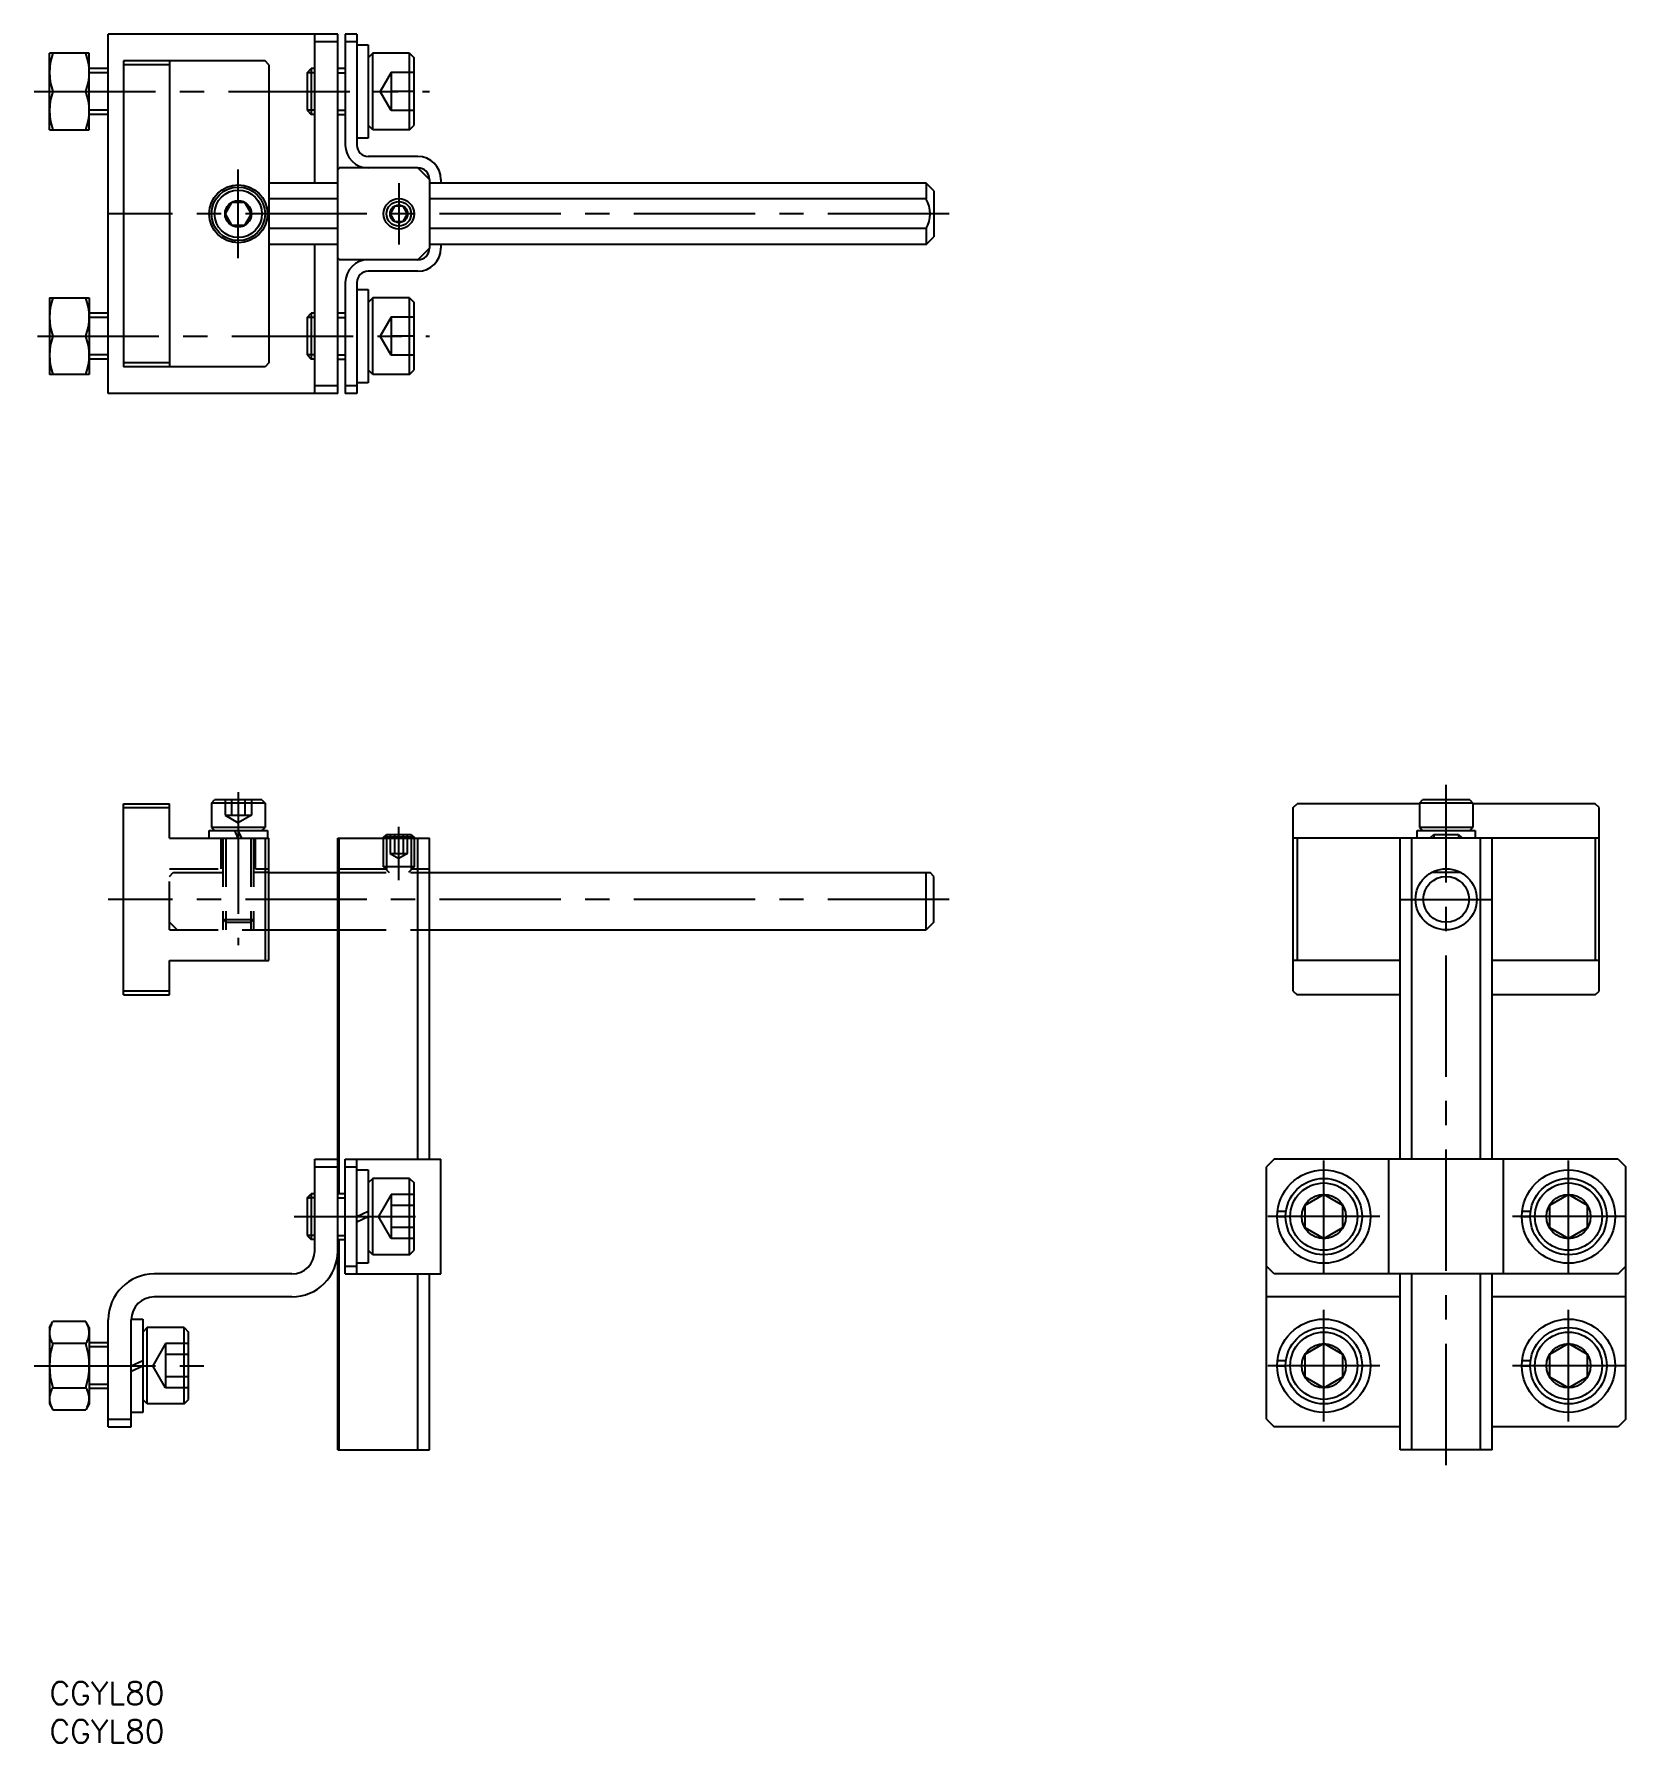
# Model space of a CAD drawing. Extents: x -2 to 206, y -8 to 216.
import ezdxf

# ---------------------------------------------------------------- set-up
doc = ezdxf.new("R2010")
doc.units = 0
doc.header["$LTSCALE"] = 0.5
doc.linetypes.add('CENTER', pattern=[50.8, 31.75, -6.35, 6.35, -6.35])
doc.linetypes.add('DASHED', pattern=[19.05, 12.7, -6.35])
doc.layers.get('0').update_dxf_attribs({"linetype": 'CONTINUOUS'})
doc.layers.add('CENTER', color=1, linetype='CENTER')
doc.styles.get("Standard").update_dxf_attribs({"font": 'txt.shx', "height": 3, "bigfont": 'bigfont.shx'})

# ---------------------------------------------------------------- blocks, each defined once
blk = doc.blocks.new('*U75')
at = {"color": 7, "linetype": 'CONTINUOUS'}
blk.add_text('CGYL80', height=3, dxfattribs=at).set_placement((0, -3))
blk = doc.blocks.new('*U76')
at = {"color": 7, "linetype": 'CONTINUOUS'}
blk.add_text('CGYL80', height=3, dxfattribs=at).set_placement((0, -8))

msp = doc.modelspace()

# ---------------------------------------------------------------- linework, layer by layer
at = {"color": 7, "linetype": 'CONTINUOUS'}
for p, q in [((37.7, 215.5), (7.7, 215.5)), ((7.7, 168.5), (7.7, 215.5)), ((34.7, 196), (34.7, 215.5)), ((37.7, 168.5), (37.7, 215.5)), ((40.2, 215.5), (38.7, 215.5)), ((38.7, 215.5), (38.7, 201)), ((40.2, 215.5), (40.2, 201)), ((0, 203), (0, 213)), ((5.2, 213), (0, 213)), ((5.2, 203), (5.2, 213)), ((37.7, 214.5), (34.7, 214.5)), ((40.2, 214.5), (38.7, 214.5)), ((40.2, 214.1), (41.7, 214.1)), ((41.7, 214.1), (41.7, 201.9)), ((42.3, 213), (41.7, 212.4)), ((42.3, 203), (42.3, 213)), ((47.1, 213), (42.3, 213)), ((47.1, 203), (47.1, 213)), ((47.1, 213), (47.7, 212.4)), ((47.7, 203.6), (47.7, 212.4)), ((7.7, 211), (5.2, 211)), ((9.7, 212), (9.7, 172)), ((28.2, 212), (9.7, 212)), ((15.7, 211.5), (9.7, 211.5)), ((15.7, 212), (15.7, 172)), ((28.7, 211.5), (28.2, 212)), ((28.7, 211.5), (28.7, 172.5)), ((33.7, 210.46), (34.24, 211)), ((33.7, 210.46), (33.7, 205.54)), ((34.7, 211), (34.24, 211)), ((34.24, 211), (34.24, 205)), ((38.7, 211), (37.7, 211)), ((0.45, 208), (4.75, 208)), ((7.7, 205), (5.2, 205)), ((33.7, 205.54), (34.24, 205)), ((34.7, 205), (34.24, 205)), ((37.7, 205), (38.7, 205)), ((42.3, 203), (41.7, 203.6)), ((47.1, 203), (47.7, 203.6)), ((0, 203), (5.2, 203)), ((41.7, 201.9), (40.2, 201.9)), ((47.1, 203), (42.3, 203)), ((48.2, 199.5), (41.7, 199.5)), ((37.7, 197.8), (37.9, 198)), ((48.2, 198), (37.9, 198)), ((49.7, 196.5), (48.2, 198)), ((37.7, 196), (28.7, 196)), ((49.7, 196.5), (49.7, 187.5)), ((114.7, 196), (49.7, 196)), ((51.2, 196.5), (51.2, 196)), ((114.7, 196), (114.7, 193.94)), ((115.7, 195), (114.7, 196)), ((115.7, 195), (115.7, 189)), ((23.83, 193.5), (22.97, 192)), ((25.57, 193.5), (23.83, 193.5)), ((26.43, 192), (25.57, 193.5)), ((37.7, 193.94), (28.7, 193.94)), ((45.12, 193), (44.55, 192)), ((46.28, 193), (45.12, 193)), ((46.85, 192), (46.28, 193)), ((114.7, 193.94), (49.7, 193.94)), ((22.97, 192), (23.83, 190.5)), ((23.83, 190.5), (25.57, 190.5)), ((25.57, 190.5), (26.43, 192)), ((37.7, 190.06), (28.7, 190.06)), ((44.55, 192), (45.12, 191)), ((45.12, 191), (46.28, 191)), ((46.28, 191), (46.85, 192)), ((114.7, 190.06), (49.7, 190.06)), ((114.7, 190.06), (114.7, 188)), ((24.23, 188.23), (24.23, 188.53)), ((24.7, 188.2), (24.7, 188.5)), ((37.7, 188), (28.7, 188)), ((34.7, 168.5), (34.7, 188)), ((114.7, 188), (49.7, 188)), ((51.2, 188), (51.2, 187.5)), ((114.7, 188), (115.7, 189)), ((37.9, 186), (37.7, 186.2)), ((48.2, 186), (37.9, 186)), ((48.2, 186), (49.7, 187.5)), ((48.2, 184.5), (41.7, 184.5)), ((38.7, 183), (38.7, 168.5)), ((40.2, 183), (40.2, 168.5)), ((40.2, 182.1), (41.7, 182.1)), ((41.7, 182.1), (41.7, 169.9)), ((0, 181), (0, 171)), ((0, 181), (5.2, 181)), ((5.2, 181), (5.2, 171)), ((7.7, 179), (5.2, 179)), ((33.7, 178.46), (34.24, 179)), ((34.7, 179), (34.24, 179)), ((34.24, 179), (34.24, 173)), ((38.7, 179), (37.7, 179)), ((42.3, 181), (41.7, 180.4)), ((42.3, 171), (42.3, 181)), ((47.1, 181), (42.3, 181)), ((47.1, 171), (47.1, 181)), ((47.1, 181), (47.7, 180.4)), ((47.7, 171.6), (47.7, 180.4)), ((33.7, 178.46), (33.7, 173.54)), ((0.45, 176), (4.75, 176)), ((7.7, 173), (5.2, 173)), ((15.7, 172.5), (9.7, 172.5)), ((28.7, 172.5), (28.2, 172)), ((33.7, 173.54), (34.24, 173)), ((34.7, 173), (34.24, 173)), ((37.7, 173), (38.7, 173)), ((5.2, 171), (0, 171)), ((28.2, 172), (9.7, 172)), ((41.7, 169.9), (40.2, 169.9)), ((42.3, 171), (41.7, 171.6)), ((47.1, 171), (42.3, 171)), ((47.1, 171), (47.7, 171.6)), ((37.7, 168.5), (7.7, 168.5)), ((37.7, 169.5), (34.7, 169.5)), ((40.2, 169.5), (38.7, 169.5)), ((40.2, 168.5), (38.7, 168.5)), ((9.7, 89.83), (9.7, 114.83)), ((9.7, 114.83), (15.7, 114.83)), ((9.7, 114.33), (15.7, 114.33)), ((15.7, 110.33), (15.7, 114.83)), ((21.2, 114.93), (21.6, 115.33)), ((28.2, 114.93), (21.2, 114.93)), ((21.2, 114.93), (21.2, 111.73)), ((27.8, 115.33), (21.6, 115.33)), ((27.8, 115.33), (28.2, 114.93)), ((28.2, 114.93), (28.2, 111.73)), ((162.7, 114.33), (163.2, 114.83)), ((162.7, 90.33), (162.7, 114.33)), ((179.2, 114.83), (163.2, 114.83)), ((179.2, 114.93), (179.6, 115.33)), ((186.2, 114.93), (179.2, 114.93)), ((179.2, 114.93), (179.2, 111.73)), ((185.8, 115.33), (179.6, 115.33)), ((185.8, 115.33), (186.2, 114.93)), ((186.2, 114.93), (186.2, 111.73)), ((202.2, 114.83), (186.2, 114.83)), ((202.7, 114.33), (202.2, 114.83)), ((202.7, 90.33), (202.7, 114.33)), ((15.7, 110.33), (28.7, 110.33)), ((20.9, 110.33), (20.9, 111.33)), ((20.9, 111.33), (28.5, 111.33)), ((28.2, 111.73), (21.2, 111.73)), ((21.2, 111.73), (21.6, 111.33)), ((24.7, 110.33), (24.23, 111.33)), ((25.17, 110.33), (24.7, 111.33)), ((27.8, 111.33), (28.2, 111.73)), ((28.2, 110.33), (28.2, 94.33)), ((28.5, 111.33), (28.5, 110.33)), ((28.7, 94.33), (28.7, 110.33)), ((37.7, 30.33), (37.7, 110.33)), ((37.7, 110.33), (49.7, 110.33)), ((37.9, 63.83), (37.9, 110.33)), ((43.7, 110.45), (44.08, 110.83)), ((43.7, 110.33), (43.7, 110.45)), ((47.7, 110.45), (43.7, 110.45)), ((44.08, 110.83), (47.32, 110.83)), ((47.32, 110.83), (47.7, 110.45)), ((47.7, 110.45), (47.7, 110.33)), ((48.2, 68.33), (48.2, 110.33)), ((49.7, 68.33), (49.7, 110.33)), ((202.7, 110.33), (162.7, 110.33)), ((163.2, 110.33), (163.2, 94.33)), ((176.7, 68.33), (176.7, 110.33)), ((178.2, 68.33), (178.2, 110.33)), ((178.9, 110.33), (178.9, 111.33)), ((178.9, 111.33), (186.5, 111.33)), ((186.2, 111.73), (179.2, 111.73)), ((179.2, 111.73), (179.6, 111.33)), ((180.7, 110.45), (181.08, 110.83)), ((180.7, 110.33), (180.7, 110.45)), ((181.08, 110.83), (184.32, 110.83)), ((184.32, 110.83), (184.7, 110.45)), ((184.7, 110.33), (184.7, 110.45)), ((185.8, 111.33), (186.2, 111.73)), ((186.5, 111.33), (186.5, 110.33)), ((187.2, 68.33), (187.2, 110.33)), ((188.7, 68.33), (188.7, 110.33)), ((202.2, 110.33), (202.2, 94.33)), ((28.7, 105.83), (37.7, 105.83)), ((49.7, 105.83), (115.2, 105.83)), ((114.7, 98.33), (114.7, 105.83)), ((115.7, 105.33), (115.2, 105.83)), ((115.7, 99.33), (115.7, 105.33)), ((184.64, 105.83), (180.76, 105.83)), ((181.23, 106.05), (181.45, 105.83)), ((184.17, 106.05), (183.95, 105.83)), ((115.7, 99.33), (114.7, 98.33)), ((28.7, 98.33), (37.7, 98.33)), ((49.7, 98.33), (114.7, 98.33)), ((15.7, 94.33), (28.7, 94.33)), ((15.7, 89.83), (15.7, 94.33)), ((176.7, 94.33), (162.7, 94.33)), ((202.7, 94.33), (188.7, 94.33)), ((15.7, 90.33), (9.7, 90.33)), ((9.7, 89.83), (15.7, 89.83)), ((162.7, 90.33), (163.2, 89.83)), ((176.7, 89.83), (163.2, 89.83)), ((202.2, 89.83), (188.7, 89.83)), ((202.2, 89.83), (202.7, 90.33)), ((34.7, 68.33), (37.7, 68.33)), ((34.7, 56.33), (34.7, 68.33)), ((34.7, 67.33), (37.7, 67.33)), ((38.7, 53.33), (38.7, 68.33)), ((38.7, 68.33), (51.2, 68.33)), ((38.7, 67.33), (40.2, 67.33)), ((40.2, 53.33), (40.2, 68.33)), ((51.2, 53.33), (51.2, 68.33)), ((160.2, 68.33), (159.2, 67.33)), ((159.2, 34.33), (159.2, 67.33)), ((205.2, 68.33), (160.2, 68.33)), ((175.2, 53.33), (175.2, 68.33)), ((190.2, 53.33), (190.2, 68.33)), ((205.2, 68.33), (206.2, 67.33)), ((206.2, 34.33), (206.2, 67.33)), ((40.2, 66.93), (41.7, 66.93)), ((41.7, 66.93), (41.7, 54.73)), ((42.3, 65.83), (41.7, 65.23)), ((42.3, 55.83), (42.3, 65.83)), ((47.1, 65.83), (42.3, 65.83)), ((47.1, 55.83), (47.1, 65.83)), ((47.1, 65.83), (47.7, 65.23)), ((47.7, 56.43), (47.7, 65.23)), ((33.7, 63.29), (34.24, 63.83)), ((33.7, 63.29), (33.7, 58.37)), ((34.24, 63.83), (34.24, 57.83)), ((34.7, 63.83), (34.24, 63.83)), ((38.7, 63.83), (37.7, 63.83)), ((166.7, 63.72), (164.2, 62.28)), ((169.2, 62.28), (166.7, 63.72)), ((198.7, 63.72), (196.2, 62.28)), ((201.2, 62.28), (198.7, 63.72)), ((40.2, 60.83), (41.7, 61.53)), ((40.2, 60.13), (41.7, 60.83)), ((160.6, 60.83), (161.7, 60.83)), ((160.64, 61.53), (161.75, 61.53)), ((164.2, 62.28), (164.2, 59.39)), ((169.2, 59.39), (169.2, 62.28)), ((192.6, 60.83), (193.7, 60.83)), ((192.64, 61.53), (193.75, 61.53)), ((196.2, 62.28), (196.2, 59.39)), ((201.2, 59.39), (201.2, 62.28)), ((33.7, 58.37), (34.24, 57.83)), ((164.2, 59.39), (166.7, 57.95)), ((166.7, 57.95), (169.2, 59.39)), ((196.2, 59.39), (198.7, 57.95)), ((198.7, 57.95), (201.2, 59.39)), ((34.7, 57.83), (34.24, 57.83)), ((37.7, 57.83), (38.7, 57.83)), ((37.9, 30.33), (37.9, 57.83)), ((42.3, 55.83), (41.7, 56.43)), ((47.1, 55.83), (47.7, 56.43)), ((38.7, 54.33), (40.2, 54.33)), ((41.7, 54.73), (40.2, 54.73)), ((47.1, 55.83), (42.3, 55.83)), ((160.2, 53.33), (159.2, 54.33)), ((205.2, 53.33), (206.2, 54.33)), ((31.7, 53.33), (13.7, 53.33)), ((38.7, 53.33), (51.2, 53.33)), ((48.2, 30.33), (48.2, 53.33)), ((49.7, 30.33), (49.7, 53.33)), ((205.2, 53.33), (160.2, 53.33)), ((176.7, 30.33), (176.7, 53.33)), ((178.2, 30.33), (178.2, 53.33)), ((187.2, 30.33), (187.2, 53.33)), ((188.7, 30.33), (188.7, 53.33)), ((31.7, 50.33), (13.7, 50.33)), ((176.7, 50.33), (159.2, 50.33)), ((206.2, 50.33), (188.7, 50.33)), ((0, 46.33), (0.45, 47.11)), ((4.75, 47.11), (0.45, 47.11)), ((5.2, 46.33), (4.75, 47.11)), ((7.7, 33.33), (7.7, 47.33)), ((10.7, 47.43), (12.2, 47.43)), ((10.7, 33.33), (10.7, 47.33)), ((12.2, 47.43), (12.2, 35.23)), ((0, 46.33), (0, 36.33)), ((5.2, 46.33), (5.2, 36.33)), ((12.8, 46.33), (12.2, 45.73)), ((12.8, 36.33), (12.8, 46.33)), ((17.6, 46.33), (12.8, 46.33)), ((17.6, 36.33), (17.6, 46.33)), ((17.6, 46.33), (18.2, 45.73)), ((18.2, 36.93), (18.2, 45.73)), ((4.75, 44.22), (0.45, 44.22)), ((7.7, 44.33), (5.2, 44.33)), ((166.7, 44.22), (164.2, 42.78)), ((164.2, 42.78), (164.2, 39.89)), ((169.2, 42.78), (166.7, 44.22)), ((169.2, 39.89), (169.2, 42.78)), ((198.7, 44.22), (196.2, 42.78)), ((196.2, 42.78), (196.2, 39.89)), ((201.2, 42.78), (198.7, 44.22)), ((201.2, 39.89), (201.2, 42.78)), ((10.7, 41.33), (12.2, 42.03)), ((10.7, 40.63), (12.2, 41.33)), ((160.6, 41.33), (161.7, 41.33)), ((160.64, 42.03), (161.75, 42.03)), ((192.6, 41.33), (193.7, 41.33)), ((192.64, 42.03), (193.75, 42.03)), ((0.45, 38.45), (4.75, 38.45)), ((7.7, 38.33), (5.2, 38.33)), ((164.2, 39.89), (166.7, 38.45)), ((166.7, 38.45), (169.2, 39.89)), ((196.2, 39.89), (198.7, 38.45)), ((198.7, 38.45), (201.2, 39.89)), ((0, 36.33), (0.45, 35.56)), ((5.2, 36.33), (4.75, 35.56)), ((12.8, 36.33), (12.2, 36.93)), ((17.6, 36.33), (12.8, 36.33)), ((17.6, 36.33), (18.2, 36.93)), ((0.45, 35.56), (4.75, 35.56)), ((7.7, 34.33), (10.7, 34.33)), ((12.2, 35.23), (10.7, 35.23)), ((159.2, 34.33), (160.2, 33.33)), ((206.2, 34.33), (205.2, 33.33)), ((7.7, 33.33), (10.7, 33.33)), ((176.7, 33.33), (160.2, 33.33)), ((205.2, 33.33), (188.7, 33.33)), ((37.7, 30.33), (49.7, 30.33)), ((188.7, 30.33), (176.7, 30.33))]:
    msp.add_line(p, q, dxfattribs=at)
at = {"color": 3, "linetype": 'CONTINUOUS'}
for p, q in [((7.7, 210.46), (5.2, 210.46)), ((34.7, 210.46), (33.7, 210.46)), ((37.7, 210.46), (38.7, 210.46)), ((7.7, 205.54), (5.2, 205.54)), ((34.7, 205.54), (33.7, 205.54)), ((37.7, 205.54), (38.7, 205.54)), ((7.7, 178.46), (5.2, 178.46)), ((34.7, 178.46), (33.7, 178.46)), ((37.7, 178.46), (38.7, 178.46)), ((7.7, 173.54), (5.2, 173.54)), ((34.7, 173.54), (33.7, 173.54)), ((37.7, 173.54), (38.7, 173.54)), ((44.08, 110.83), (44.08, 110.33)), ((47.32, 110.83), (47.32, 110.33)), ((181.08, 110.83), (181.08, 110.33)), ((184.32, 110.83), (184.32, 110.33)), ((34.7, 63.29), (33.7, 63.29)), ((33.7, 63.29), (34, 63.29)), ((37.7, 63.29), (38.7, 63.29)), ((34.7, 58.37), (33.7, 58.37)), ((33.7, 58.37), (34, 58.37)), ((37.7, 58.37), (38.7, 58.37)), ((7.7, 43.79), (5.2, 43.79)), ((7.7, 38.87), (5.2, 38.87))]:
    msp.add_line(p, q, dxfattribs=at)
at = {"color": 3, "linetype": 'DASHED'}
for p, q in [((44.7, 210.5), (43.26, 208)), ((47.7, 210.5), (44.7, 210.5)), ((44.7, 210.5), (44.7, 205.5)), ((44.7, 205.5), (43.26, 208)), ((47.7, 208), (44.7, 208)), ((47.7, 205.5), (44.7, 205.5)), ((44.7, 178.5), (43.26, 176)), ((47.7, 178.5), (44.7, 178.5)), ((44.7, 178.5), (44.7, 173.5)), ((44.7, 173.5), (43.26, 176)), ((47.7, 176), (44.7, 176)), ((47.7, 173.5), (44.7, 173.5)), ((22.97, 115.33), (22.97, 113.33)), ((23.83, 115.33), (23.83, 113.33)), ((25.57, 115.33), (25.57, 113.33)), ((26.43, 115.33), (26.43, 113.33)), ((22.97, 113.33), (24.7, 112.33)), ((22.97, 113.33), (26.43, 113.33)), ((26.43, 113.33), (24.7, 112.33)), ((22.45, 106.33), (22.45, 110.33)), ((22.7, 110.33), (22.7, 98.33)), ((23.08, 110.33), (23.08, 98.33)), ((26.32, 110.33), (26.32, 98.33)), ((26.7, 110.33), (26.7, 98.33)), ((26.95, 106.33), (26.95, 110.33)), ((43.7, 106.58), (43.7, 110.33)), ((44.08, 110.33), (44.08, 106.2)), ((44.55, 110.83), (44.55, 108.33)), ((45.12, 110.83), (45.12, 108.33)), ((46.28, 110.83), (46.28, 108.33)), ((46.85, 108.33), (46.85, 110.83)), ((47.32, 110.33), (47.32, 106.2)), ((47.7, 110.33), (47.7, 106.58)), ((44.55, 108.33), (45.7, 107.67)), ((44.55, 108.33), (46.85, 108.33)), ((46.85, 108.33), (45.7, 107.67)), ((15.7, 98.33), (15.7, 106.33)), ((15.7, 106.33), (22.45, 106.33)), ((15.7, 105.33), (16.2, 105.83)), ((16.2, 105.83), (22.7, 105.83)), ((28.7, 105.83), (26.7, 105.83)), ((26.95, 106.33), (28.7, 106.33)), ((37.7, 106.33), (49.7, 106.33)), ((37.7, 105.83), (49.7, 105.83)), ((47.7, 106.58), (43.7, 106.58)), ((43.7, 106.58), (44.45, 105.83)), ((47.7, 106.58), (46.95, 105.83)), ((15.7, 99.33), (16.7, 98.33)), ((22.7, 99.71), (26.7, 99.71)), ((22.7, 99.71), (23.08, 99.33)), ((23.08, 99.33), (26.32, 99.33)), ((26.32, 99.33), (26.7, 99.71)), ((15.7, 98.33), (28.7, 98.33)), ((37.7, 98.33), (49.7, 98.33)), ((44.7, 63.72), (43.03, 60.83)), ((47.7, 63.72), (44.7, 63.72)), ((44.7, 63.72), (44.7, 57.95)), ((44.7, 57.95), (43.03, 60.83)), ((47.7, 62.28), (44.7, 62.28)), ((47.7, 59.39), (44.7, 59.39)), ((47.7, 57.95), (44.7, 57.95)), ((15.2, 44.22), (13.53, 41.33)), ((18.2, 44.22), (15.2, 44.22)), ((15.2, 44.22), (15.2, 38.45)), ((18.2, 42.78), (15.2, 42.78)), ((15.2, 38.45), (13.53, 41.33)), ((18.2, 39.89), (15.2, 39.89)), ((18.2, 38.45), (15.2, 38.45))]:
    msp.add_line(p, q, dxfattribs=at)
at = {"color": 7, "linetype": 'CONTINUOUS'}
for centre, radius in [((24.7, 192), 3.8), ((24.7, 192), 3.5), ((24.7, 192), 3.1), ((24.7, 192), 1.73), ((45.7, 192), 2), ((45.7, 192), 1.62), ((45.7, 192), 1.15), ((182.7, 102.33), 4), ((182.7, 102.33), 3), ((166.7, 60.83), 6.1), ((166.7, 60.83), 5), ((166.7, 60.83), 4.4), ((198.7, 60.83), 6.1), ((198.7, 60.83), 5), ((198.7, 60.83), 4.4), ((166.7, 60.83), 2.89), ((198.7, 60.83), 2.89), ((166.7, 41.33), 6.1), ((198.7, 41.33), 6.1), ((166.7, 41.33), 5), ((166.7, 41.33), 4.4), ((198.7, 41.33), 5), ((198.7, 41.33), 4.4), ((166.7, 41.33), 2.89), ((198.7, 41.33), 2.89)]:
    msp.add_circle(centre, radius, dxfattribs=at)
for centre, radius, start, end in [((7.22, 210.5), 7.22, 159.7438, 200.2562), ((-2.02, 210.5), 7.22, 339.7438, 20.2562), ((7.22, 205.5), 7.22, 159.7438, 200.2562), ((-2.02, 205.5), 7.22, 339.7438, 20.2562), ((41.7, 201), 3, 180, 270), ((41.7, 201), 1.5, 180, 270), ((48.2, 196.5), 3, 0, 90), ((48.2, 196.5), 1.5, 0, 90), ((111.2, 192), 4, 331.045, 28.955), ((41.7, 183), 3, 90, 180), ((48.2, 187.5), 3, 270, 0), ((48.2, 187.5), 1.5, 270, 0), ((41.7, 183), 1.5, 90, 180), ((7.22, 178.5), 7.22, 159.7438, 200.2562), ((-2.02, 178.5), 7.22, 339.7438, 20.2562), ((7.22, 173.5), 7.22, 159.7438, 200.2562), ((-2.02, 173.5), 7.22, 339.7438, 20.2562), ((31.7, 56.33), 6, 270, 0), ((31.7, 56.33), 3, 270, 0), ((13.7, 47.33), 6, 90, 180), ((13.7, 47.33), 3, 90, 180), ((2.56, 45.66), 2.56, 154.3842, 214.3842), ((2.64, 45.66), 2.56, 325.6158, 25.6158), ((9.55, 41.33), 9.55, 162.412, 197.588), ((-4.35, 41.33), 9.55, 342.412, 17.588), ((2.56, 37), 2.56, 145.6158, 205.6158), ((2.64, 37), 2.56, 334.3842, 34.3842)]:
    msp.add_arc(centre, radius, start, end, dxfattribs=at)
at = {"layer": 'CENTER', "color": 1, "linetype": 'CENTER'}
for p, q in [((-2, 208), (49.7, 208)), ((24.7, 186.2), (24.7, 197.8)), ((45.7, 196), (45.7, 188)), ((117.7, 192), (7.7, 192)), ((-1.55, 176), (49.7, 176)), ((24.7, 116.33), (24.7, 96.33)), ((182.7, 28.33), (182.7, 117.33)), ((45.7, 104.83), (45.7, 111.83)), ((117.7, 102.33), (7.7, 102.33)), ((176.7, 102.33), (188.7, 102.33)), ((166.7, 53.51), (166.7, 68.15)), ((198.7, 53.51), (198.7, 68.15)), ((32, 60.83), (49.7, 60.83)), ((174.02, 60.83), (159.38, 60.83)), ((206.02, 60.83), (191.38, 60.83)), ((166.7, 34.01), (166.7, 48.65)), ((198.7, 34.01), (198.7, 48.65)), ((-2, 41.33), (20.2, 41.33)), ((174.02, 41.33), (159.38, 41.33)), ((206.02, 41.33), (191.38, 41.33))]:
    msp.add_line(p, q, dxfattribs=at)

# ---------------------------------------------------------------- block references
at = {"color": 7, "linetype": 'CONTINUOUS'}
for name in ['*U75', '*U76']:
    msp.add_blockref(name, (0, 0), dxfattribs=at)

doc.saveas('drawing.dxf')
